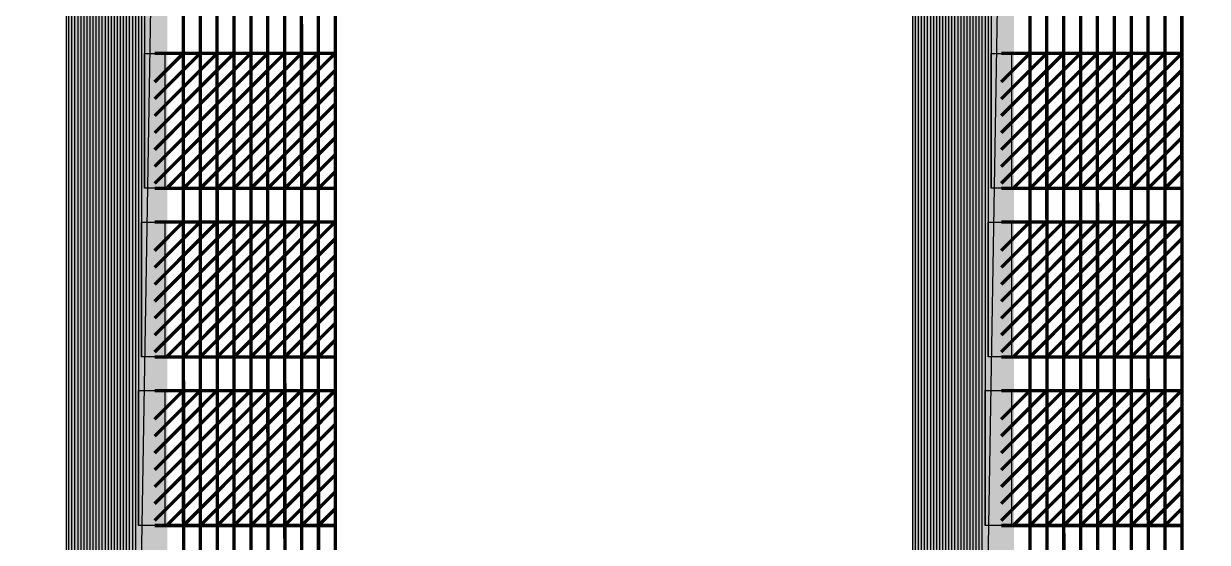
# Model space of a CAD drawing. Header units: millimetres. Extents: x -51 to 51, y -51 to 51.
# Drawn here: x 6.489 to 9.997, y -7.646 to -6.108 of the extents above; entities that cross this region are included whole.
import ezdxf

# ---------------------------------------------------------------- set-up
doc = ezdxf.new("R2010")
doc.units = ezdxf.units.MM
doc.linetypes.add('DASHED', pattern=[19.05, 12.7, -6.35])
for name, color, linetype in [('bottom_SU8', 5, 'Continuous'), ('metal', 43, 'Continuous'), ('reference', 18, 'DASHED')]:
    doc.layers.add(name, color=color, linetype=linetype)
doc.layers.add('top SU-8', color=3, linetype='Continuous', transparency=0.63)

msp = doc.modelspace()

# ---------------------------------------------------------------- linework, layer by layer
at = {"layer": 'bottom_SU8', "transparency": 33554544}
for points, const_width in [([(6.7646, 5.9298), (6.7646, -19.1017)], 0.3), ([(9.2735, 5.9298), (9.2735, -19.1017)], 0.3), ([(6.9661, -19.0957), (6.9615, -3.1964)], 0.01), ([(7.0158, -19.0957), (7.0115, -3.1964)], 0.01), ([(7.0658, -19.0957), (7.0615, -3.1964)], 0.01), ([(7.1161, -19.0957), (7.1115, -3.1961)], 0.01), ([(7.1661, -19.0957), (7.1615, -3.1964)], 0.01), ([(7.2161, -19.0957), (7.2115, -3.1961)], 0.01), ([(7.2661, -19.0957), (7.2619, -3.1961)], 0.01), ([(7.3161, -19.0957), (7.3115, -3.1961)], 0.01), ([(7.3661, -19.0957), (7.3615, -3.1961)], 0.01), ([(7.4161, -19.0957), (7.4115, -3.1921)], 0.01), ([(9.4749, -19.0957), (9.4703, -3.1964)], 0.01), ([(9.5247, -19.0957), (9.5203, -3.1964)], 0.01), ([(9.5747, -19.0957), (9.5703, -3.1964)], 0.01), ([(9.6249, -19.0957), (9.6203, -3.1961)], 0.01), ([(9.6749, -19.0957), (9.6703, -3.1964)], 0.01), ([(9.7249, -19.0957), (9.7203, -3.1961)], 0.01), ([(9.7749, -19.0957), (9.7707, -3.1961)], 0.01), ([(9.8249, -19.0957), (9.8203, -3.1961)], 0.01), ([(9.8749, -19.0957), (9.8703, -3.1961)], 0.01), ([(9.9249, -19.0957), (9.9204, -3.1921)], 0.01), ([(6.877, -6.2811), (6.9619, -6.1961)], 0.01), ([(6.8772, -6.331), (7.0119, -6.1961)], 0.01), ([(6.8772, -6.3811), (7.0619, -6.1961)], 0.01), ([(6.8772, -6.4313), (7.1119, -6.1961)], 0.01), ([(6.8772, -6.4814), (7.1619, -6.1961)], 0.01), ([(6.8772, -6.5315), (7.2119, -6.1961)], 0.01), ([(6.8772, -6.5816), (7.2619, -6.1961)], 0.01), ([(6.8772, -6.1961), (7.4174, -6.1961)], 0.01), ([(6.9127, -6.5961), (7.3119, -6.1961)], 0.01), ([(6.9627, -6.5961), (7.3619, -6.1961)], 0.01), ([(7.0127, -6.5961), (7.4119, -6.1961)], 0.01), ([(9.3858, -6.2811), (9.4707, -6.1961)], 0.01), ([(9.386, -6.331), (9.5207, -6.1961)], 0.01), ([(9.386, -6.3811), (9.5707, -6.1961)], 0.01), ([(9.386, -6.4313), (9.6207, -6.1961)], 0.01), ([(9.386, -6.4814), (9.6707, -6.1961)], 0.01), ([(9.386, -6.5315), (9.7207, -6.1961)], 0.01), ([(9.386, -6.5816), (9.7707, -6.1961)], 0.01), ([(9.386, -6.1961), (9.9262, -6.1961)], 0.01), ([(9.4215, -6.5961), (9.8207, -6.1961)], 0.01), ([(9.4715, -6.5961), (9.8707, -6.1961)], 0.01), ([(9.5215, -6.5961), (9.9207, -6.1961)], 0.01), ([(7.0627, -6.5961), (7.412, -6.2461)], 0.01), ([(9.5715, -6.5961), (9.9208, -6.2461)], 0.01), ([(7.1127, -6.5961), (7.4121, -6.2961)], 0.01), ([(9.6215, -6.5961), (9.9209, -6.2961)], 0.01), ([(7.1627, -6.5961), (7.4122, -6.3461)], 0.01), ([(9.6715, -6.5961), (9.921, -6.3461)], 0.01), ([(7.2127, -6.5961), (7.4123, -6.3961)], 0.01), ([(9.7215, -6.5961), (9.9211, -6.3961)], 0.01), ([(7.2627, -6.5961), (7.4124, -6.4461)], 0.01), ([(9.7715, -6.5961), (9.9212, -6.4461)], 0.01), ([(7.3127, -6.5961), (7.4125, -6.4961)], 0.01), ([(9.8215, -6.5961), (9.9213, -6.4961)], 0.01), ([(7.3627, -6.5961), (7.4126, -6.5461)], 0.01), ([(9.8715, -6.5961), (9.9214, -6.5461)], 0.01), ([(6.8772, -6.5961), (7.4175, -6.5961)], 0.01), ([(9.386, -6.5961), (9.9263, -6.5961)], 0.01), ([(6.877, -6.7811), (6.9619, -6.6961)], 0.01), ([(6.8772, -6.831), (7.0119, -6.6961)], 0.01), ([(6.8772, -6.8811), (7.0619, -6.6961)], 0.01), ([(6.8772, -6.9313), (7.1119, -6.6961)], 0.01), ([(6.8772, -6.9814), (7.1619, -6.6961)], 0.01), ([(6.8772, -7.0315), (7.2119, -6.6961)], 0.01), ([(6.8772, -7.0816), (7.2619, -6.6961)], 0.01), ([(6.8772, -6.6961), (7.4174, -6.6961)], 0.01), ([(6.9127, -7.0961), (7.3119, -6.6961)], 0.01), ([(6.9627, -7.0961), (7.3619, -6.6961)], 0.01), ([(7.0127, -7.0961), (7.4119, -6.6961)], 0.01), ([(9.3858, -6.7811), (9.4707, -6.6961)], 0.01), ([(9.386, -6.831), (9.5207, -6.6961)], 0.01), ([(9.386, -6.8811), (9.5707, -6.6961)], 0.01), ([(9.386, -6.9313), (9.6207, -6.6961)], 0.01), ([(9.386, -6.9814), (9.6707, -6.6961)], 0.01), ([(9.386, -7.0315), (9.7207, -6.6961)], 0.01), ([(9.386, -7.0816), (9.7707, -6.6961)], 0.01), ([(9.386, -6.6961), (9.9262, -6.6961)], 0.01), ([(9.4215, -7.0961), (9.8207, -6.6961)], 0.01), ([(9.4715, -7.0961), (9.8707, -6.6961)], 0.01), ([(9.5215, -7.0961), (9.9207, -6.6961)], 0.01), ([(7.0627, -7.0961), (7.412, -6.7461)], 0.01), ([(9.5715, -7.0961), (9.9208, -6.7461)], 0.01), ([(7.1127, -7.0961), (7.4121, -6.7961)], 0.01), ([(9.6215, -7.0961), (9.9209, -6.7961)], 0.01), ([(7.1627, -7.0961), (7.4122, -6.8461)], 0.01), ([(9.6715, -7.0961), (9.921, -6.8461)], 0.01), ([(7.2127, -7.0961), (7.4123, -6.8961)], 0.01), ([(9.7215, -7.0961), (9.9211, -6.8961)], 0.01), ([(7.2627, -7.0961), (7.4124, -6.9461)], 0.01), ([(9.7715, -7.0961), (9.9212, -6.9461)], 0.01), ([(7.3127, -7.0961), (7.4125, -6.9961)], 0.01), ([(9.8215, -7.0961), (9.9213, -6.9961)], 0.01), ([(7.3627, -7.0961), (7.4126, -7.0461)], 0.01), ([(9.8715, -7.0961), (9.9214, -7.0461)], 0.01), ([(6.8772, -7.0961), (7.4175, -7.0961)], 0.01), ([(9.386, -7.0961), (9.9263, -7.0961)], 0.01), ([(6.877, -7.2811), (6.9619, -7.1961)], 0.01), ([(6.8772, -7.331), (7.0119, -7.1961)], 0.01), ([(6.8772, -7.3811), (7.0619, -7.1961)], 0.01), ([(6.8772, -7.4313), (7.1119, -7.1961)], 0.01), ([(6.8772, -7.4814), (7.1619, -7.1961)], 0.01), ([(6.8772, -7.5315), (7.2119, -7.1961)], 0.01), ([(6.8772, -7.5816), (7.2619, -7.1961)], 0.01), ([(6.8772, -7.1961), (7.4174, -7.1961)], 0.01), ([(6.9127, -7.5961), (7.3119, -7.1961)], 0.01), ([(6.9627, -7.5961), (7.3619, -7.1961)], 0.01), ([(7.0127, -7.5961), (7.4119, -7.1961)], 0.01), ([(9.3858, -7.2811), (9.4707, -7.1961)], 0.01), ([(9.386, -7.331), (9.5207, -7.1961)], 0.01), ([(9.386, -7.3811), (9.5707, -7.1961)], 0.01), ([(9.386, -7.4313), (9.6207, -7.1961)], 0.01), ([(9.386, -7.4814), (9.6707, -7.1961)], 0.01), ([(9.386, -7.5315), (9.7207, -7.1961)], 0.01), ([(9.386, -7.5816), (9.7707, -7.1961)], 0.01), ([(9.386, -7.1961), (9.9262, -7.1961)], 0.01), ([(9.4215, -7.5961), (9.8207, -7.1961)], 0.01), ([(9.4715, -7.5961), (9.8707, -7.1961)], 0.01), ([(9.5215, -7.5961), (9.9207, -7.1961)], 0.01), ([(7.0627, -7.5961), (7.412, -7.2461)], 0.01), ([(9.5715, -7.5961), (9.9208, -7.2461)], 0.01), ([(7.1127, -7.5961), (7.4121, -7.2961)], 0.01), ([(9.6215, -7.5961), (9.9209, -7.2961)], 0.01), ([(7.1627, -7.5961), (7.4122, -7.3461)], 0.01), ([(9.6715, -7.5961), (9.921, -7.3461)], 0.01), ([(7.2127, -7.5961), (7.4123, -7.3961)], 0.01), ([(9.7215, -7.5961), (9.9211, -7.3961)], 0.01), ([(7.2627, -7.5961), (7.4124, -7.4461)], 0.01), ([(9.7715, -7.5961), (9.9212, -7.4461)], 0.01), ([(7.3127, -7.5961), (7.4125, -7.4961)], 0.01), ([(9.8215, -7.5961), (9.9213, -7.4961)], 0.01), ([(7.3627, -7.5961), (7.4126, -7.5461)], 0.01), ([(9.8715, -7.5961), (9.9214, -7.5461)], 0.01), ([(6.8772, -7.5961), (7.4175, -7.5961)], 0.01), ([(9.386, -7.5961), (9.9263, -7.5961)], 0.01)]:
    msp.add_lwpolyline(points, dxfattribs=dict(at, const_width=const_width))
at = {"layer": 'metal', "transparency": 33554544}
for points, const_width in [([(6.7666, -11.0957), (6.7666, 10.5754)], 0.004), ([(9.2755, -11.0957), (9.2755, 10.5754)], 0.004), ([(6.7486, -12.0957), (6.7486, 10.0274)], 0.004), ([(6.7576, -11.5957), (6.7576, 10.0291)], 0.004), ([(9.2575, -12.0957), (9.2575, 10.0274)], 0.004), ([(9.2665, -11.5957), (9.2665, 10.0291)], 0.004), ([(6.7756, -10.5957), (6.7756, 9.9562)], 0.004), ([(9.2845, -10.5957), (9.2845, 9.9562)], 0.004), ([(6.7306, -13.0957), (6.7306, 9.4365)], 0.004), ([(6.7396, -12.5957), (6.7396, 9.4365)], 0.004), ([(9.2395, -13.0957), (9.2395, 9.4365)], 0.004), ([(9.2485, -12.5957), (9.2485, 9.4365)], 0.004), ([(6.7846, -10.0961), (6.7846, 9.3481)], 0.004), ([(6.7936, -9.5961), (6.7936, 9.3481)], 0.004), ([(9.2935, -10.0961), (9.2935, 9.3481)], 0.004), ([(9.3025, -9.5961), (9.3025, 9.3481)], 0.004), ([(6.7126, -14.0957), (6.7126, 8.8389)], 0.004), ([(6.7216, -13.5957), (6.7216, 8.8407)], 0.004), ([(9.2215, -14.0957), (9.2215, 8.8389)], 0.004), ([(9.2305, -13.5957), (9.2305, 8.8407)], 0.004), ([(6.8026, -9.0961), (6.8026, 8.7599)], 0.004), ([(6.8116, -8.5961), (6.8116, 8.7617)], 0.004), ([(9.3115, -9.0961), (9.3115, 8.7599)], 0.004), ([(9.3205, -8.5961), (9.3205, 8.7617)], 0.004), ([(6.6946, -15.0957), (6.6946, 8.2445)], 0.004), ([(6.7036, -14.5957), (6.7036, 8.2445)], 0.004), ([(9.2035, -15.0957), (9.2035, 8.2445)], 0.004), ([(9.2125, -14.5957), (9.2125, 8.2445)], 0.004), ([(6.8206, -8.0961), (6.8206, 8.1764)], 0.004), ([(6.8296, -7.5961), (6.8296, 8.1756)], 0.004), ([(9.3295, -8.0961), (9.3295, 8.1764)], 0.004), ([(9.3385, -7.5961), (9.3385, 8.1756)], 0.004), ([(6.6766, -16.0957), (6.6766, 7.6503)], 0.004), ([(6.6856, -15.5957), (6.6856, 7.6503)], 0.004), ([(9.1855, -16.0957), (9.1855, 7.6503)], 0.004), ([(9.1945, -15.5957), (9.1945, 7.6503)], 0.004), ([(6.8386, -7.0961), (6.8386, 7.597)], 0.004), ([(6.8476, -6.5961), (6.8476, 7.5952)], 0.004), ([(9.3475, -7.0961), (9.3475, 7.597)], 0.004), ([(9.3565, -6.5961), (9.3565, 7.5952)], 0.004), ([(6.6586, -17.0957), (6.6586, 7.0554)], 0.004), ([(6.6676, -16.5957), (6.6676, 7.0554)], 0.004), ([(9.1675, -17.0957), (9.1675, 7.0554)], 0.004), ([(9.1765, -16.5957), (9.1765, 7.0554)], 0.004), ([(6.6406, -18.0957), (6.6406, 6.4565)], 0.004), ([(6.6496, -17.5957), (6.6496, 6.4576)], 0.004), ([(9.1495, -18.0957), (9.1495, 6.4565)], 0.004), ([(9.1585, -17.5957), (9.1585, 6.4576)], 0.004), ([(6.6316, -18.5957), (6.6316, 5.8943)], 0.004), ([(9.1405, -18.5957), (9.1405, 5.8943)], 0.004), ([(6.6226, -19.0957), (6.6226, 5.8889)], 0.004), ([(9.1315, -19.0957), (9.1315, 5.8889)], 0.004), ([(6.9026, -6.3054), (7.012, -6.1957)], 0.006), ([(6.9026, -6.3554), (7.062, -6.1957)], 0.006), ([(6.9026, -6.4055), (7.112, -6.1957)], 0.006), ([(6.9026, -6.5558), (7.262, -6.1957)], 0.006), ([(6.9026, -6.1957), (7.415, -6.1957)], 0.006), ([(6.9027, -6.4556), (7.162, -6.1957)], 0.006), ([(6.9027, -6.5057), (7.212, -6.1957)], 0.006), ([(6.9027, -6.2551), (6.962, -6.1957)], 0.006), ([(6.9128, -6.5957), (7.312, -6.1957)], 0.006), ([(6.9628, -6.5957), (6.962, -6.1957)], 0.006), ([(6.9628, -6.5957), (7.362, -6.1957)], 0.006), ([(7.0128, -6.5957), (7.012, -6.1957)], 0.006), ([(7.0128, -6.5957), (7.412, -6.1957)], 0.006), ([(7.0628, -6.5957), (7.062, -6.1957)], 0.006), ([(7.1128, -6.5957), (7.112, -6.1957)], 0.006), ([(7.1628, -6.5957), (7.162, -6.1957)], 0.006), ([(7.2128, -6.5957), (7.212, -6.1957)], 0.006), ([(7.2628, -6.5957), (7.262, -6.1957)], 0.006), ([(7.3128, -6.5957), (7.312, -6.1957)], 0.006), ([(7.3628, -6.5957), (7.362, -6.1957)], 0.006), ([(7.4128, -6.5957), (7.412, -6.1957)], 0.006), ([(9.4114, -6.3054), (9.5208, -6.1957)], 0.006), ([(9.4114, -6.3554), (9.5708, -6.1957)], 0.006), ([(9.4114, -6.4055), (9.6208, -6.1957)], 0.006), ([(9.4114, -6.5558), (9.7708, -6.1957)], 0.006), ([(9.4114, -6.1957), (9.9238, -6.1957)], 0.006), ([(9.4115, -6.4556), (9.6708, -6.1957)], 0.006), ([(9.4115, -6.5057), (9.7208, -6.1957)], 0.006), ([(9.4115, -6.2551), (9.4708, -6.1957)], 0.006), ([(9.4217, -6.5957), (9.8208, -6.1957)], 0.006), ([(9.4717, -6.5957), (9.4708, -6.1957)], 0.006), ([(9.4717, -6.5957), (9.8708, -6.1957)], 0.006), ([(9.5217, -6.5957), (9.5208, -6.1957)], 0.006), ([(9.5217, -6.5957), (9.9208, -6.1957)], 0.006), ([(9.5717, -6.5957), (9.5708, -6.1957)], 0.006), ([(9.6217, -6.5957), (9.6208, -6.1957)], 0.006), ([(9.6717, -6.5957), (9.6708, -6.1957)], 0.006), ([(9.7217, -6.5957), (9.7208, -6.1957)], 0.006), ([(9.7717, -6.5957), (9.7708, -6.1957)], 0.006), ([(9.8217, -6.5957), (9.8208, -6.1957)], 0.006), ([(9.8717, -6.5957), (9.8708, -6.1957)], 0.006), ([(9.9217, -6.5957), (9.9208, -6.1957)], 0.006), ([(7.0628, -6.5957), (7.4121, -6.2457)], 0.006), ([(9.5717, -6.5957), (9.9209, -6.2457)], 0.006), ([(7.1128, -6.5957), (7.4122, -6.2957)], 0.006), ([(9.6217, -6.5957), (9.921, -6.2957)], 0.006), ([(7.1628, -6.5957), (7.4123, -6.3457)], 0.006), ([(9.6717, -6.5957), (9.9211, -6.3457)], 0.006), ([(7.2128, -6.5957), (7.4124, -6.3957)], 0.006), ([(9.7217, -6.5957), (9.9213, -6.3957)], 0.006), ([(7.2628, -6.5957), (7.4125, -6.4457)], 0.006), ([(9.7717, -6.5957), (9.9214, -6.4457)], 0.006), ([(7.3128, -6.5957), (7.4126, -6.4957)], 0.006), ([(9.8217, -6.5957), (9.9215, -6.4957)], 0.006), ([(7.3628, -6.5957), (7.4127, -6.5457)], 0.006), ([(9.8717, -6.5957), (9.9216, -6.5457)], 0.006), ([(6.9005, -6.5957), (7.4153, -6.5957)], 0.006), ([(9.4094, -6.5957), (9.9241, -6.5957)], 0.006), ([(6.9026, -6.8054), (7.012, -6.6957)], 0.006), ([(6.9026, -6.8554), (7.062, -6.6957)], 0.006), ([(6.9026, -6.9055), (7.112, -6.6957)], 0.006), ([(6.9026, -7.0558), (7.262, -6.6957)], 0.006), ([(6.9026, -6.6957), (7.415, -6.6957)], 0.006), ([(6.9027, -6.9556), (7.162, -6.6957)], 0.006), ([(6.9027, -7.0057), (7.212, -6.6957)], 0.006), ([(6.9027, -6.7551), (6.962, -6.6957)], 0.006), ([(6.9128, -7.0957), (7.312, -6.6957)], 0.006), ([(6.9628, -7.0957), (6.962, -6.6957)], 0.006), ([(6.9628, -7.0957), (7.362, -6.6957)], 0.006), ([(7.0128, -7.0957), (7.012, -6.6957)], 0.006), ([(7.0128, -7.0957), (7.412, -6.6957)], 0.006), ([(7.0628, -7.0957), (7.062, -6.6957)], 0.006), ([(7.1128, -7.0957), (7.112, -6.6957)], 0.006), ([(7.1628, -7.0957), (7.162, -6.6957)], 0.006), ([(7.2128, -7.0957), (7.212, -6.6957)], 0.006), ([(7.2628, -7.0957), (7.262, -6.6957)], 0.006), ([(7.3128, -7.0957), (7.312, -6.6957)], 0.006), ([(7.3628, -7.0957), (7.362, -6.6957)], 0.006), ([(7.4128, -7.0957), (7.412, -6.6957)], 0.006), ([(9.4114, -6.8054), (9.5208, -6.6957)], 0.006), ([(9.4114, -6.8554), (9.5708, -6.6957)], 0.006), ([(9.4114, -6.9055), (9.6208, -6.6957)], 0.006), ([(9.4114, -7.0558), (9.7708, -6.6957)], 0.006), ([(9.4114, -6.6957), (9.9238, -6.6957)], 0.006), ([(9.4115, -6.9556), (9.6708, -6.6957)], 0.006), ([(9.4115, -7.0057), (9.7208, -6.6957)], 0.006), ([(9.4115, -6.7551), (9.4708, -6.6957)], 0.006), ([(9.4217, -7.0957), (9.8208, -6.6957)], 0.006), ([(9.4717, -7.0957), (9.4708, -6.6957)], 0.006), ([(9.4717, -7.0957), (9.8708, -6.6957)], 0.006), ([(9.5217, -7.0957), (9.5208, -6.6957)], 0.006), ([(9.5217, -7.0957), (9.9208, -6.6957)], 0.006), ([(9.5717, -7.0957), (9.5708, -6.6957)], 0.006), ([(9.6217, -7.0957), (9.6208, -6.6957)], 0.006), ([(9.6717, -7.0957), (9.6708, -6.6957)], 0.006), ([(9.7217, -7.0957), (9.7208, -6.6957)], 0.006), ([(9.7717, -7.0957), (9.7708, -6.6957)], 0.006), ([(9.8217, -7.0957), (9.8208, -6.6957)], 0.006), ([(9.8717, -7.0957), (9.8708, -6.6957)], 0.006), ([(9.9217, -7.0957), (9.9208, -6.6957)], 0.006), ([(7.0628, -7.0957), (7.4121, -6.7457)], 0.006), ([(9.5717, -7.0957), (9.9209, -6.7457)], 0.006), ([(7.1128, -7.0957), (7.4122, -6.7957)], 0.006), ([(9.6217, -7.0957), (9.921, -6.7957)], 0.006), ([(7.1628, -7.0957), (7.4123, -6.8457)], 0.006), ([(9.6717, -7.0957), (9.9211, -6.8457)], 0.006), ([(7.2128, -7.0957), (7.4124, -6.8957)], 0.006), ([(9.7217, -7.0957), (9.9213, -6.8957)], 0.006), ([(7.2628, -7.0957), (7.4125, -6.9457)], 0.006), ([(9.7717, -7.0957), (9.9214, -6.9457)], 0.006), ([(7.3128, -7.0957), (7.4126, -6.9957)], 0.006), ([(9.8217, -7.0957), (9.9215, -6.9957)], 0.006), ([(7.3628, -7.0957), (7.4127, -7.0457)], 0.006), ([(9.8717, -7.0957), (9.9216, -7.0457)], 0.006), ([(6.9005, -7.0957), (7.4153, -7.0957)], 0.006), ([(9.4094, -7.0957), (9.9241, -7.0957)], 0.006), ([(6.9026, -7.3054), (7.012, -7.1957)], 0.006), ([(6.9026, -7.3554), (7.062, -7.1957)], 0.006), ([(6.9026, -7.4055), (7.112, -7.1957)], 0.006), ([(6.9026, -7.5558), (7.262, -7.1957)], 0.006), ([(6.9026, -7.1957), (7.415, -7.1957)], 0.006), ([(6.9027, -7.4556), (7.162, -7.1957)], 0.006), ([(6.9027, -7.5057), (7.212, -7.1957)], 0.006), ([(6.9027, -7.2551), (6.962, -7.1957)], 0.006), ([(6.9128, -7.5957), (7.312, -7.1957)], 0.006), ([(6.9628, -7.5957), (6.962, -7.1957)], 0.006), ([(6.9628, -7.5957), (7.362, -7.1957)], 0.006), ([(7.0128, -7.5957), (7.012, -7.1957)], 0.006), ([(7.0128, -7.5957), (7.412, -7.1957)], 0.006), ([(7.0628, -7.5957), (7.062, -7.1957)], 0.006), ([(7.1128, -7.5957), (7.112, -7.1957)], 0.006), ([(7.1628, -7.5957), (7.162, -7.1957)], 0.006), ([(7.2128, -7.5957), (7.212, -7.1957)], 0.006), ([(7.2628, -7.5957), (7.262, -7.1957)], 0.006), ([(7.3128, -7.5957), (7.312, -7.1957)], 0.006), ([(7.3628, -7.5957), (7.362, -7.1957)], 0.006), ([(7.4128, -7.5957), (7.412, -7.1957)], 0.006), ([(9.4114, -7.3054), (9.5208, -7.1957)], 0.006), ([(9.4114, -7.3554), (9.5708, -7.1957)], 0.006), ([(9.4114, -7.4055), (9.6208, -7.1957)], 0.006), ([(9.4114, -7.5558), (9.7708, -7.1957)], 0.006), ([(9.4114, -7.1957), (9.9238, -7.1957)], 0.006), ([(9.4115, -7.4556), (9.6708, -7.1957)], 0.006), ([(9.4115, -7.5057), (9.7208, -7.1957)], 0.006), ([(9.4115, -7.2551), (9.4708, -7.1957)], 0.006), ([(9.4217, -7.5957), (9.8208, -7.1957)], 0.006), ([(9.4717, -7.5957), (9.4708, -7.1957)], 0.006), ([(9.4717, -7.5957), (9.8708, -7.1957)], 0.006), ([(9.5217, -7.5957), (9.5208, -7.1957)], 0.006), ([(9.5217, -7.5957), (9.9208, -7.1957)], 0.006), ([(9.5717, -7.5957), (9.5708, -7.1957)], 0.006), ([(9.6217, -7.5957), (9.6208, -7.1957)], 0.006), ([(9.6717, -7.5957), (9.6708, -7.1957)], 0.006), ([(9.7217, -7.5957), (9.7208, -7.1957)], 0.006), ([(9.7717, -7.5957), (9.7708, -7.1957)], 0.006), ([(9.8217, -7.5957), (9.8208, -7.1957)], 0.006), ([(9.8717, -7.5957), (9.8708, -7.1957)], 0.006), ([(9.9217, -7.5957), (9.9208, -7.1957)], 0.006), ([(7.0628, -7.5957), (7.4121, -7.2457)], 0.006), ([(9.5717, -7.5957), (9.9209, -7.2457)], 0.006), ([(7.1128, -7.5957), (7.4122, -7.2957)], 0.006), ([(9.6217, -7.5957), (9.921, -7.2957)], 0.006), ([(7.1628, -7.5957), (7.4123, -7.3457)], 0.006), ([(9.6717, -7.5957), (9.9211, -7.3457)], 0.006), ([(7.2128, -7.5957), (7.4124, -7.3957)], 0.006), ([(9.7217, -7.5957), (9.9213, -7.3957)], 0.006), ([(7.2628, -7.5957), (7.4125, -7.4457)], 0.006), ([(9.7717, -7.5957), (9.9214, -7.4457)], 0.006), ([(7.3128, -7.5957), (7.4126, -7.4957)], 0.006), ([(9.8217, -7.5957), (9.9215, -7.4957)], 0.006), ([(7.3628, -7.5957), (7.4127, -7.5457)], 0.006), ([(9.8717, -7.5957), (9.9216, -7.5457)], 0.006), ([(6.9005, -7.5957), (7.4153, -7.5957)], 0.006), ([(9.4094, -7.5957), (9.9241, -7.5957)], 0.006)]:
    msp.add_lwpolyline(points, dxfattribs=dict(at, const_width=const_width))
for points in [[(6.8476, -6.1961), (6.9076, -6.1961), (6.9076, -6.5961), (6.8476, -6.5961)], [(9.3565, -6.1961), (9.4164, -6.1961), (9.4164, -6.5961), (9.3565, -6.5961)], [(6.8386, -6.6961), (6.9076, -6.6961), (6.9076, -7.0961), (6.8386, -7.0961)], [(9.3475, -6.6961), (9.4164, -6.6961), (9.4164, -7.0961), (9.3475, -7.0961)], [(6.8296, -7.1961), (6.9076, -7.1961), (6.9076, -7.5961), (6.8296, -7.5961)], [(9.3385, -7.1961), (9.4164, -7.1961), (9.4164, -7.5961), (9.3385, -7.5961)]]:
    msp.add_lwpolyline(points, close=True, dxfattribs=at)
at = {"layer": 'reference'}
msp.add_circle((0, 0), 38.1, dxfattribs=at)
at = {"layer": 'top SU-8', "transparency": 33554544}
for points in [[(6.9146, -3.1692), (6.6147, -3.1692), (6.6145, -19.1018), (6.6476, -19.1018)], [(9.4234, -3.1692), (9.1235, -3.1692), (9.1233, -19.1018), (9.1564, -19.1018)]]:
    msp.add_lwpolyline(points, close=True, dxfattribs=at)

doc.saveas('drawing.dxf')
